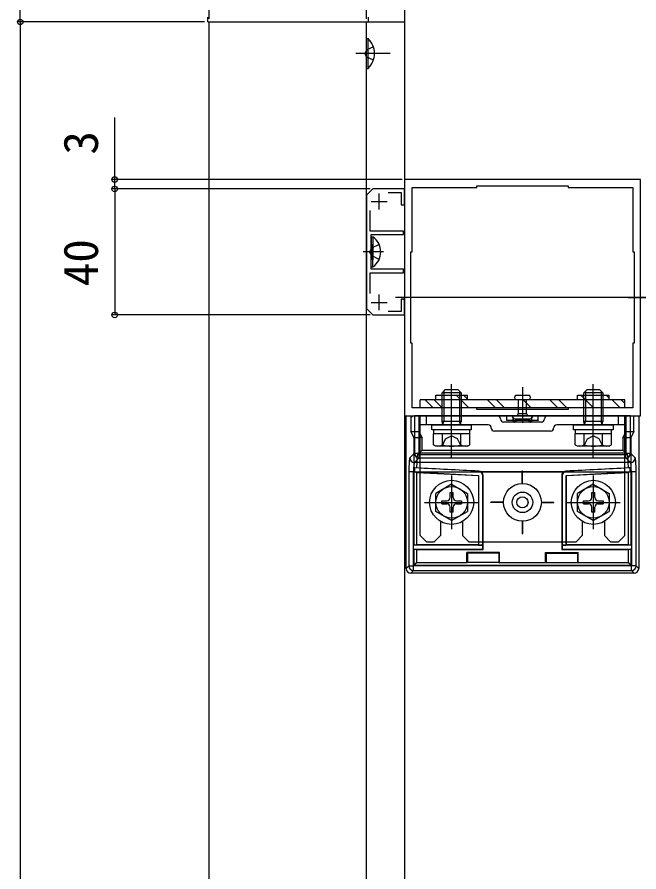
# Model space of a CAD drawing. Units: millimetres, scale not verified. Extents: x -875 to 875, y -1310 to 1300.
# Drawn here: x -653.7 to -456.2, y 560.2 to 831.6 of the extents above; entities that cross this region are included whole.
import ezdxf
from ezdxf.enums import TextEntityAlignment as Align

# ---------------------------------------------------------------- set-up
doc = ezdxf.new("R2010")
doc.units = ezdxf.units.MM
doc.header["$LTSCALE"] = 4
for name, color, linetype in [('0-3_YKK_11', 7, 'Continuous'), ('0-4_YKK_12', 2, 'Continuous'), ('0-5_YKK_13', 4, 'Continuous'), ('0-6_YKK_D', 6, 'Continuous')]:
    doc.layers.add(name, color=color, linetype=linetype)
doc.styles.add('ＭＳ ゴシック', font='')
doc.styles.get('ＭＳ ゴシック').set_extended_font_data('MS Gothic')

msp = doc.modelspace()

# ---------------------------------------------------------------- linework, layer by layer
at = {"layer": '0-3_YKK_11'}
for p, q in [((-538.699, 770.5), (-538.699, 775.5)), ((-541.199, 773), (-536.199, 773)), ((-541.199, 741), (-536.199, 741)), ((-538.699, 738.5), (-538.699, 743.5))]:
    msp.add_line(p, q, dxfattribs=at)
for points in [[(-455.699, 705), (-455.699, 780), (-530.699, 780), (-530.699, 705)], [(-478.699, 707), (-507.699, 707), (-507.699, 707.5), (-528.199, 707.5), (-528.199, 728), (-528.699, 728), (-528.699, 757), (-528.199, 757), (-528.199, 777.5), (-507.699, 777.5), (-507.699, 778), (-478.699, 778), (-478.699, 777.5), (-458.199, 777.5), (-458.199, 757), (-457.699, 757), (-457.699, 728), (-458.199, 728), (-458.199, 707.5), (-478.699, 707.5)]]:
    msp.add_lwpolyline(points, close=True, dxfattribs=at)
for points in [[(-535.883, 775.9), (-531.699, 775.9), (-531.699, 772), (-530.699, 772), (-530.699, 777), (-540.699, 777), (-542.699, 775), (-542.699, 739), (-540.699, 737), (-530.699, 737), (-530.699, 742), (-531.699, 742), (-531.699, 738.1), (-535.883, 738.1)], [(-541.599, 743.816), (-541.599, 750.4), (-530.999, 750.4), (-530.999, 751.5), (-541.199, 751.5), (-541.199, 756.542), (-541.319, 756.725), (-541.319, 757.275), (-541.199, 757.458), (-541.199, 762.5), (-530.999, 762.5), (-530.999, 763.6), (-541.599, 763.6), (-541.599, 770.184)]]:
    msp.add_lwpolyline(points, dxfattribs=at)
at = {"layer": '0-4_YKK_12'}
for p, q in [((-530.699, 945), (-530.699, 145)), ((-592.699, 250), (-592.699, 830)), ((-592.699, 830), (-542.699, 830)), ((-542.699, 250), (-542.699, 830)), ((-531.399, 772), (-530.699, 772)), ((-452.905, 742.5), (-533.493, 742.5)), ((-531.199, 742), (-530.699, 742))]:
    msp.add_line(p, q, dxfattribs=at)
at = {"layer": '0-5_YKK_13'}
for p, q in [((-593.159, 830), (-593.077, 831.552)), ((-542.24, 831.552), (-542.159, 830)), ((-593.159, 830), (-592.16, 830)), ((-592.16, 830), (-543.157, 830)), ((-543.157, 830), (-542.159, 830)), ((-542.159, 830), (-530.699, 830)), ((-542.699, 815.25), (-542.699, 824.75)), ((-542.699, 824.75), (-542.191, 824.75)), ((-542.191, 815.25), (-542.191, 824.75)), ((-535.199, 820), (-546.159, 820)), ((-542.699, 818), (-542.699, 822)), ((-542.699, 815.25), (-542.191, 815.25)), ((-541.199, 761.75), (-541.199, 754.5)), ((-541.199, 761.75), (-540.691, 761.75)), ((-540.691, 761.75), (-540.691, 754.5)), ((-541.199, 752.25), (-541.199, 759.5)), ((-540.691, 752.25), (-540.691, 759.5)), ((-537.306, 757), (-543.837, 757)), ((-541.199, 752.25), (-540.691, 752.25)), ((-459.617, 742.5), (-452.254, 742.5)), ((-515.699, 691.6), (-515.699, 715.011)), ((-493.199, 714.08), (-493.199, 702.7)), ((-470.699, 691.6), (-470.699, 715.011)), ((-520.699, 711.5), (-510.699, 711.5)), ((-520.699, 710), (-520.699, 711.5)), ((-518.699, 712.3), (-517.699, 713.3)), ((-512.699, 712.3), (-518.699, 712.3)), ((-517.699, 713.3), (-513.699, 713.3)), ((-514.253, 711.5), (-510.253, 707.5)), ((-512.699, 712.3), (-513.699, 713.3)), ((-511.925, 711.5), (-510.699, 710.274)), ((-510.699, 710), (-510.699, 711.5)), ((-495.461, 711.5), (-490.9, 711.5)), ((-474.655, 711.5), (-470.655, 707.5)), ((-473.699, 712.3), (-472.699, 713.3)), ((-467.699, 712.3), (-473.699, 712.3)), ((-472.699, 713.3), (-468.699, 713.3)), ((-467.699, 712.3), (-468.699, 713.3)), ((-466.67, 711.5), (-465.699, 710.529)), ((-465.699, 710), (-465.699, 711.5)), ((-460.699, 710), (-525.699, 710)), ((-525.699, 707.5), (-525.699, 710)), ((-524.067, 710), (-521.567, 707.5)), ((-521.239, 710), (-518.739, 707.5)), ((-504.268, 710), (-501.768, 707.5)), ((-501.44, 710), (-498.94, 707.5)), ((-490.9, 710), (-495.498, 710)), ((-494.449, 705.7), (-494.449, 710)), ((-492.954, 710), (-490.454, 707.5)), ((-484.469, 710), (-481.969, 707.5)), ((-481.641, 710), (-479.141, 707.5)), ((-464.67, 710), (-462.17, 707.5)), ((-461.842, 710), (-460.699, 708.858)), ((-460.699, 707.5), (-460.699, 710)), ((-460.699, 707.5), (-525.699, 707.5)), ((-494.849, 705), (-494.449, 705.7)), ((-491.549, 705), (-491.949, 705.7)), ((-528.61, 705), (-528.61, 699.996)), ((-528.199, 704.5), (-528.199, 705)), ((-526.038, 705), (-527.536, 705)), ((-527.536, 705), (-527.536, 693.154)), ((-526.102, 705), (-526.102, 699.996)), ((-460.36, 705), (-526.038, 705)), ((-526.038, 693.154), (-526.038, 705)), ((-525.699, 667), (-525.699, 705)), ((-525.699, 705), (-460.699, 705)), ((-523.699, 702.1), (-523.699, 705)), ((-512.699, 703.121), (-518.699, 703.121)), ((-518.499, 702.181), (-518.699, 703.121)), ((-518.499, 702.181), (-518.159, 703.121)), ((-512.899, 702.181), (-513.239, 703.121)), ((-512.899, 702.181), (-512.699, 703.121)), ((-487.199, 703), (-499.199, 703)), ((-498.199, 703.5), (-498.199, 705)), ((-498.151, 703.548), (-498.151, 705)), ((-498.151, 703.548), (-496.199, 703.565)), ((-496.449, 704.65), (-496.249, 705)), ((-496.249, 705), (-490.149, 705)), ((-496.199, 703.565), (-496.199, 705)), ((-496.199, 703.565), (-495.934, 703.565)), ((-496.199, 703.557), (-496.199, 703.5)), ((-495.719, 704), (-490.68, 704)), ((-495.699, 703.5), (-495.699, 703)), ((-495.465, 703.565), (-490.934, 703.565)), ((-495.199, 703.557), (-495.199, 703.5)), ((-491.199, 703.5), (-495.199, 703.5)), ((-491.199, 703.557), (-491.199, 703.5)), ((-490.699, 703.5), (-490.699, 703)), ((-490.465, 703.565), (-490.199, 703.565)), ((-490.199, 703.565), (-490.199, 705)), ((-490.199, 703.565), (-488.248, 703.548)), ((-490.199, 703.557), (-490.199, 703.5)), ((-488.199, 703.5), (-490.199, 703.5)), ((-490.149, 705), (-489.949, 704.65)), ((-488.248, 703.548), (-488.248, 705)), ((-467.699, 703.121), (-473.699, 703.121)), ((-473.499, 702.181), (-473.699, 703.121)), ((-473.499, 702.181), (-473.159, 703.121)), ((-467.899, 702.181), (-468.239, 703.121)), ((-467.899, 702.181), (-467.699, 703.121)), ((-462.699, 702.1), (-462.699, 705)), ((-460.699, 667), (-460.699, 705)), ((-458.863, 705), (-460.36, 705)), ((-460.297, 699.996), (-460.297, 705)), ((-458.863, 705), (-456.289, 705)), ((-457.789, 699.996), (-457.789, 705)), ((-456.289, 705), (-456.289, 656.497)), ((-504.099, 702.1), (-525.699, 702.1)), ((-521.949, 702.1), (-509.449, 702.1)), ((-521.399, 699.3), (-521.399, 700.5)), ((-518.499, 702.1), (-518.499, 702.181)), ((-512.899, 702.1), (-512.899, 702.181)), ((-509.999, 700.5), (-509.999, 699.3)), ((-460.699, 702.1), (-482.299, 702.1)), ((-476.949, 702.1), (-464.449, 702.1)), ((-476.399, 699.3), (-476.399, 700.5)), ((-473.499, 702.1), (-473.499, 702.181)), ((-467.899, 702.1), (-467.899, 702.181)), ((-464.999, 700.5), (-464.999, 699.3)), ((-528.61, 699.996), (-526.102, 699.996)), ((-525.102, 698), (-527.61, 698)), ((-526.102, 699.996), (-525.102, 698)), ((-525.102, 694.09), (-525.102, 698)), ((-509.926, 699.3), (-521.473, 699.3)), ((-521.473, 695.747), (-521.473, 699.3)), ((-518.586, 695.747), (-518.586, 699.3)), ((-512.813, 695.747), (-512.813, 699.3)), ((-509.926, 695.747), (-509.926, 699.3)), ((-484.299, 700.1), (-502.099, 700.1)), ((-464.926, 699.3), (-476.473, 699.3)), ((-476.473, 695.747), (-476.473, 699.3)), ((-473.586, 695.747), (-473.586, 699.3)), ((-467.813, 695.747), (-467.813, 699.3)), ((-464.926, 695.747), (-464.926, 699.3)), ((-461.297, 698), (-460.297, 699.996)), ((-460.297, 699.996), (-457.789, 699.996)), ((-457.789, 699.996), (-458.789, 698)), ((-458.789, 698), (-458.789, 663.891)), ((-520.699, 695.3), (-521.473, 695.747)), ((-510.699, 695.3), (-520.699, 695.3)), ((-510.699, 695.3), (-509.926, 695.747)), ((-475.699, 695.3), (-476.473, 695.747)), ((-465.699, 695.3), (-475.699, 695.3)), ((-465.699, 695.3), (-464.926, 695.747)), ((-527.536, 693.154), (-529.02, 691.669)), ((-527.536, 693.154), (-526.038, 693.154)), ((-525.102, 694.09), (-526.53, 692.663)), ((-526.53, 692.663), (-459.869, 692.663)), ((-526.038, 691.657), (-526.038, 693.154)), ((-525.102, 694.09), (-461.297, 694.09)), ((-459.869, 692.663), (-461.297, 694.09)), ((-457.379, 691.669), (-458.863, 693.154)), ((-527.523, 690.172), (-526.038, 691.657)), ((-458.876, 690.172), (-527.523, 690.172)), ((-460.36, 691.657), (-458.876, 690.172)), ((-529.279, 687.178), (-529.279, 657.328)), ((-527.781, 687.178), (-529.279, 687.178)), ((-527.781, 687.178), (-458.617, 687.178)), ((-527.781, 657.328), (-527.781, 687.178)), ((-527.426, 688.477), (-526.835, 688.531)), ((-507.204, 687.417), (-527.426, 688.477)), ((-527.426, 687.143), (-527.426, 688.477)), ((-527.426, 687.143), (-526.845, 687.03)), ((-527.426, 687.143), (-507.117, 686.079)), ((-526.845, 687.03), (-507.199, 686)), ((-526.845, 687.03), (-526.845, 664)), ((-507.204, 687.417), (-507.121, 687.496)), ((-480.132, 687.173), (-506.267, 687.173)), ((-493.149, 683.5), (-493.149, 687.5)), ((-479.278, 687.496), (-479.195, 687.417)), ((-458.972, 688.477), (-479.195, 687.417)), ((-458.972, 688.477), (-459.564, 688.531)), ((-458.972, 687.143), (-459.553, 687.03)), ((-459.553, 664), (-459.553, 687.03)), ((-458.972, 687.143), (-458.972, 688.477)), ((-457.12, 687.178), (-458.617, 687.178)), ((-458.617, 687.178), (-458.617, 657.328)), ((-457.12, 657.328), (-457.12, 687.178)), ((-515.699, 686.034), (-515.699, 668.965)), ((-507.117, 686.079), (-507.199, 686)), ((-507.199, 686), (-507.199, 664)), ((-505.699, 685.998), (-505.782, 685.919)), ((-505.782, 663.917), (-505.782, 685.919)), ((-505.699, 662.5), (-505.699, 685.998)), ((-480.699, 685.998), (-480.699, 662.5)), ((-480.617, 685.919), (-480.699, 685.998)), ((-480.617, 685.919), (-480.617, 663.917)), ((-479.282, 686.079), (-479.199, 686)), ((-470.699, 686.034), (-470.699, 668.965)), ((-515.699, 683.25), (-520.699, 680.363)), ((-515.699, 683.25), (-510.699, 680.363)), ((-470.699, 683.25), (-475.699, 680.363)), ((-470.699, 683.25), (-465.699, 680.363)), ((-520.699, 674.637), (-520.699, 680.363)), ((-516.199, 679), (-516.199, 680.65)), ((-516.199, 680.65), (-515.199, 680.65)), ((-515.199, 679), (-515.199, 680.65)), ((-510.699, 680.363), (-510.699, 674.637)), ((-475.699, 674.637), (-475.699, 680.363)), ((-471.199, 679), (-471.199, 680.65)), ((-471.199, 680.65), (-470.199, 680.65)), ((-470.199, 679), (-470.199, 680.65)), ((-465.699, 680.363), (-465.699, 674.637)), ((-524.267, 677.5), (-507.132, 677.5)), ((-518.849, 678), (-517.199, 678)), ((-518.849, 677), (-518.849, 678)), ((-518.849, 677), (-517.199, 677)), ((-516.199, 674.35), (-516.199, 676)), ((-515.199, 674.35), (-515.199, 676)), ((-514.199, 678), (-512.549, 678)), ((-514.199, 677), (-512.549, 677)), ((-512.549, 678), (-512.549, 677)), ((-499.199, 677.55), (-503.199, 677.55)), ((-487.2, 677.55), (-483.199, 677.55)), ((-479.267, 677.5), (-462.132, 677.5)), ((-473.849, 678), (-472.199, 678)), ((-473.849, 677), (-473.849, 678)), ((-473.849, 677), (-472.199, 677)), ((-471.199, 674.35), (-471.199, 676)), ((-470.199, 674.35), (-470.199, 676)), ((-469.199, 678), (-467.549, 678)), ((-469.199, 677), (-467.549, 677)), ((-467.549, 678), (-467.549, 677)), ((-515.699, 671.75), (-520.699, 674.637)), ((-515.199, 674.35), (-516.199, 674.35)), ((-515.699, 671.75), (-510.699, 674.637)), ((-470.699, 671.75), (-475.699, 674.637)), ((-470.199, 674.35), (-471.199, 674.35)), ((-470.699, 671.75), (-465.699, 674.637)), ((-519.199, 671.438), (-519.199, 667)), ((-512.199, 671.438), (-512.199, 667)), ((-493.149, 671.5), (-493.149, 667.5)), ((-474.199, 671.438), (-474.199, 667)), ((-467.199, 671.438), (-467.199, 667)), ((-523.699, 665), (-525.699, 667)), ((-523.699, 665), (-521.199, 665)), ((-521.199, 665), (-519.199, 667)), ((-510.199, 665), (-512.199, 667)), ((-510.199, 665), (-476.199, 665)), ((-476.199, 665), (-474.199, 667)), ((-465.199, 665), (-467.199, 667)), ((-465.199, 665), (-462.699, 665)), ((-462.699, 665), (-460.699, 667)), ((-527.61, 663.891), (-526.845, 664)), ((-505.808, 663.891), (-527.61, 663.891)), ((-527.61, 662.609), (-526.845, 662.5)), ((-507.199, 664), (-526.845, 664)), ((-526.845, 662.5), (-526.845, 658.265)), ((-526.845, 662.5), (-505.699, 662.5)), ((-507.117, 663.917), (-507.199, 664)), ((-505.782, 663.917), (-505.808, 663.891)), ((-505.808, 662.609), (-505.808, 663.891)), ((-505.808, 662.609), (-505.699, 662.5)), ((-480.59, 663.891), (-480.617, 663.917)), ((-480.617, 663.917), (-479.282, 663.917)), ((-458.789, 663.891), (-480.59, 663.891)), ((-480.59, 663.891), (-480.59, 662.609)), ((-480.59, 662.609), (-458.789, 662.609)), ((-459.553, 664), (-479.199, 664)), ((-458.789, 663.891), (-459.553, 664)), ((-458.789, 662.609), (-459.553, 662.5)), ((-459.553, 658.265), (-459.553, 662.5)), ((-458.789, 662.609), (-458.789, 657.5)), ((-510.852, 661.57), (-510.699, 661.417)), ((-510.852, 658.265), (-510.852, 661.57)), ((-510.699, 661.417), (-510.699, 658.417)), ((-500.699, 661.417), (-510.699, 661.417)), ((-500.547, 661.57), (-500.699, 661.417)), ((-500.699, 661.417), (-500.699, 658.417)), ((-485.852, 661.57), (-485.699, 661.417)), ((-485.852, 661.57), (-475.547, 661.57)), ((-485.852, 658.265), (-485.852, 661.57)), ((-485.699, 661.417), (-485.699, 658.417)), ((-475.547, 661.57), (-475.699, 661.417)), ((-475.547, 658.265), (-475.547, 661.57)), ((-529.279, 657.328), (-530.11, 656.497)), ((-529.279, 657.328), (-527.781, 657.328)), ((-458.617, 657.328), (-527.781, 657.328)), ((-527.781, 655.831), (-527.781, 657.328)), ((-527.61, 657.5), (-526.845, 658.265)), ((-458.789, 657.5), (-527.61, 657.5)), ((-510.852, 658.265), (-526.845, 658.265)), ((-510.699, 658.417), (-510.852, 658.265)), ((-500.699, 658.417), (-510.699, 658.417)), ((-500.699, 658.417), (-500.547, 658.265)), ((-485.852, 658.265), (-500.547, 658.265)), ((-485.699, 658.417), (-485.852, 658.265)), ((-485.699, 658.417), (-475.699, 658.417)), ((-475.699, 658.417), (-475.547, 658.265)), ((-459.553, 658.265), (-475.547, 658.265)), ((-459.553, 658.265), (-458.789, 657.5)), ((-457.12, 657.328), (-458.617, 657.328)), ((-456.289, 656.497), (-457.12, 657.328)), ((-528.613, 655), (-527.781, 655.831)), ((-457.786, 655), (-528.613, 655)), ((-458.617, 655.831), (-457.786, 655))]:
    msp.add_line(p, q, dxfattribs=at)
for points in [[(-540.556, 822.15), (-542.616, 821.145), (-543.225, 820)], [(-540.556, 817.85), (-542.616, 818.855), (-543.225, 820)], [(-538.699, 759.35), (-541.17, 758.145), (-541.779, 757)], [(-538.699, 754.65), (-541.17, 755.855), (-541.779, 757)], [(-518.699, 703.121), (-518.699, 711.5), (-518.699, 712.3)], [(-518.159, 712.84), (-518.159, 711.5), (-518.159, 703.121)], [(-513.239, 712.84), (-513.239, 711.5), (-513.239, 703.121)], [(-512.699, 712.3), (-512.699, 711.5), (-512.699, 703.121)], [(-475.699, 710), (-475.699, 711.5), (-465.699, 711.5)], [(-473.699, 703.121), (-473.699, 711.5), (-473.699, 712.3)], [(-473.159, 712.84), (-473.159, 711.5), (-473.159, 703.121)], [(-468.239, 712.84), (-468.239, 711.5), (-468.239, 703.121)], [(-467.699, 712.3), (-467.699, 711.5), (-467.699, 703.121)], [(-494.449, 705.7), (-491.949, 705.7), (-491.949, 710)], [(-530.11, 656.497), (-530.11, 705), (-527.536, 705)], [(-496.199, 703.5), (-498.199, 703.5), (-498.151, 703.548)], [(-488.248, 703.548), (-488.199, 703.5), (-488.199, 705)], [(-460.36, 705), (-460.36, 693.154), (-458.863, 693.154), (-458.863, 705)], [(-509.449, 702.1), (-509.449, 700.5), (-521.949, 700.5), (-521.949, 702.1)], [(-464.449, 702.1), (-464.449, 700.5), (-476.949, 700.5), (-476.949, 702.1)], [(-527.61, 663.891), (-527.61, 698), (-528.61, 699.996)], [(-518.749, 695.297), (-517.599, 697.655), (-515.699, 698.666)], [(-512.649, 695.297), (-513.799, 697.655), (-515.699, 698.666)], [(-473.749, 695.297), (-472.599, 697.655), (-470.699, 698.666)], [(-467.649, 695.297), (-468.799, 697.655), (-470.699, 698.666)], [(-458.789, 698), (-461.297, 698), (-461.297, 694.09)], [(-526.038, 691.657), (-460.36, 691.657), (-460.36, 693.154), (-526.038, 693.154)], [(-507.121, 687.496), (-506.817, 687.448), (-506.528, 687.339), (-506.267, 687.173)], [(-493.249, 683.5), (-493.249, 687.5), (-493.149, 687.5)], [(-480.132, 687.173), (-479.872, 687.339), (-479.584, 687.448), (-479.278, 687.496)], [(-479.282, 663.917), (-479.282, 686.079), (-458.972, 687.143)], [(-479.282, 663.917), (-479.199, 664), (-479.199, 686), (-459.553, 687.03)], [(-507.117, 686.079), (-507.117, 663.917), (-505.782, 663.917)], [(-499.199, 677.45), (-503.199, 677.45), (-503.199, 677.55)], [(-487.2, 677.45), (-483.199, 677.45), (-483.199, 677.55)], [(-493.249, 671.5), (-493.249, 667.5), (-493.149, 667.5)], [(-527.61, 657.5), (-527.61, 662.609), (-505.808, 662.609)], [(-480.59, 662.609), (-480.699, 662.5), (-459.553, 662.5)], [(-500.547, 658.265), (-500.547, 661.57), (-510.852, 661.57)], [(-485.699, 661.417), (-475.699, 661.417), (-475.699, 658.417)], [(-527.781, 655.831), (-458.617, 655.831), (-458.617, 657.328)]]:
    msp.add_lwpolyline(points, dxfattribs=at)
for centre, radius in [((-515.699, 677.5), 7), ((-470.699, 677.5), 7), ((-515.699, 677.5), 5), ((-493.199, 677.5), 6), ((-470.699, 677.5), 5), ((-493.199, 677.5), 3.25), ((-493.199, 677.5), 1.773)]:
    msp.add_circle(centre, radius, dxfattribs=at)
for centre, radius, start, end in [((-546.861, 820), 6.661, 314.51496, 45.48504), ((-543.974, 757), 5.774, 304.65097, 55.34903), ((-494.199, 710.75), 1.5, 150.00006, 209.99994), ((-492.199, 710.75), 1.5, 330.00006, 29.99994), ((-501.199, 704), 1, 0, 90), ((-499.199, 704), 1, 180, 270), ((-493.199, 707.567), 4.367, 221.91164, 234.76774), ((-495.699, 703.5), 0.5, 180, 270), ((-495.699, 703.5), 0.5, 270, 0), ((-490.699, 703.5), 0.5, 180, 270), ((-490.699, 703.5), 0.5, 270, 0), ((-493.199, 707.567), 4.367, 305.23243, 318.08863), ((-487.199, 704), 1, 270, 0), ((-485.199, 704), 1, 90, 180), ((-504.099, 701.1), 1, 0, 90), ((-502.099, 701.1), 1, 180, 270), ((-484.299, 701.1), 1, 270, 0), ((-482.299, 701.1), 1, 90, 180), ((-520.03, 697.856), 2.556, 235.61708, 304.38292), ((-515.699, 704.854), 9.554, 252.41276, 287.58724), ((-511.369, 697.856), 2.556, 235.61708, 304.38292), ((-475.03, 697.856), 2.556, 235.61708, 304.38292), ((-470.699, 704.854), 9.554, 252.41276, 287.58724), ((-466.369, 697.856), 2.556, 235.61708, 304.38292), ((-526.032, 693.161), 1.504, 180.24971, 269.75029), ((-460.367, 693.161), 1.504, 270.24971, 359.75029), ((-527.517, 691.676), 1.504, 180.24971, 269.75029), ((-458.882, 691.676), 1.504, 270.24971, 359.75029), ((-517.199, 679), 1, 270, 0), ((-514.199, 679), 1, 180, 270), ((-472.199, 679), 1, 270, 0), ((-469.199, 679), 1, 180, 270), ((-517.199, 676), 1, 0, 90), ((-514.199, 676), 1, 90, 180), ((-472.199, 676), 1, 0, 90), ((-469.199, 676), 1, 90, 180), ((-527.775, 657.335), 1.504, 180.24971, 269.75029), ((-458.624, 657.335), 1.504, 270.24971, 359.75029)]:
    msp.add_arc(centre, radius, start, end, dxfattribs=at)
for centre, major_axis, ratio, start_param, end_param in [((-495.699, 703.557), (0.5, 0), 0.019861, 2.0595541, 3.1415927), ((-495.699, 704.059), (0, -0.559), 0.894427, 5.7944275, 6.2831853), ((-495.699, 704.059), (0, 0.559), 0.894427, 3.1415927, 3.6303505), ((-495.699, 703.557), (0.5, 0), 0.019861, 0, 1.0820385), ((-490.699, 703.557), (0.5, 0), 0.019861, 2.0595541, 3.1415927), ((-490.699, 704.059), (0, -0.559), 0.894427, 5.7944275, 6.2831853), ((-490.699, 704.059), (0, 0.559), 0.894427, 3.1415927, 3.6303505), ((-490.699, 703.557), (0.5, 0), 0.019861, 0, 1.0820385), ((-526.509, 687.173), (0, -5.5), 0.061163, 3.2026792, 4.4630242), ((-459.89, 687.173), (0, -5.5), 0.061163, 1.8201612, 3.0805061), ((-529.003, 687.178), (0, -4.5), 0.061163, 3.2026792, 4.712389), ((-527.506, 687.178), (0, -3), 0.091744, 3.2026792, 4.712389), ((-458.893, 687.178), (0, -3), 0.091744, 1.5707963, 3.0805061), ((-457.395, 687.178), (0, -4.5), 0.061163, 1.5707963, 3.0805061), ((-500.047, 687.173), (104.95, -5.5), 0.000457, 4.4543095, 4.6449585), ((-507.282, 685.919), (1.088, 1.033), 0.999928, 5.5240032, 7.0423674), ((-507.199, 685.998), (1.088, 1.033), 0.999928, 5.5240032, 6.4242443), ((-479.199, 685.998), (-1.088, 1.033), 0.999928, 6.1421263, 7.0423674), ((-479.116, 685.919), (-1.088, 1.033), 0.999928, 5.5240032, 7.0423674), ((-486.352, 687.173), (104.95, 5.5), 0.000457, 4.7798195, 4.9704685), ((-528.607, 656.503), (-1.065, -1.065), 0.99628, 5.4996506, 7.06672), ((-457.792, 656.503), (1.065, -1.065), 0.99628, 5.4996506, 7.06672)]:
    msp.add_ellipse(centre, major_axis=major_axis, ratio=ratio, start_param=start_param, end_param=end_param, dxfattribs=at)
at = {"layer": '0-6_YKK_D'}
for p, q in [((-652.699, 830), (-652.699, 945)), ((-592.699, 831), (-592.699, 863.5)), ((-542.699, 831), (-542.699, 863.5)), ((-594.159, 830), (-653.699, 830)), ((-594.159, 830), (-653.699, 830)), ((-652.699, 830), (-652.699, 250)), ((-622.699, 780), (-622.699, 799.693)), ((-531.399, 780), (-623.699, 780)), ((-622.699, 777), (-622.699, 780)), ((-541.575, 777), (-623.699, 777)), ((-541.575, 777), (-623.699, 777)), ((-622.699, 777), (-622.699, 737)), ((-622.699, 777), (-622.699, 773.5)), ((-541.575, 737), (-623.699, 737))]:
    msp.add_line(p, q, dxfattribs=at)
for centre in [(-652.699, 830), (-652.699, 830), (-622.699, 780), (-622.699, 777), (-622.699, 777), (-622.699, 737)]:
    msp.add_circle(centre, 0.875, dxfattribs=at)

# ---------------------------------------------------------------- texts
at = {"layer": '0-6_YKK_D', "style": 'ＭＳ ゴシック'}
for s, p in [('3', (-624.699, 787.892)), ('40', (-624.699, 746.091))]:
    msp.add_text(s, height=11, rotation=90, dxfattribs=at).set_placement(p, align=Align.BOTTOM_LEFT)

doc.saveas('drawing.dxf')
